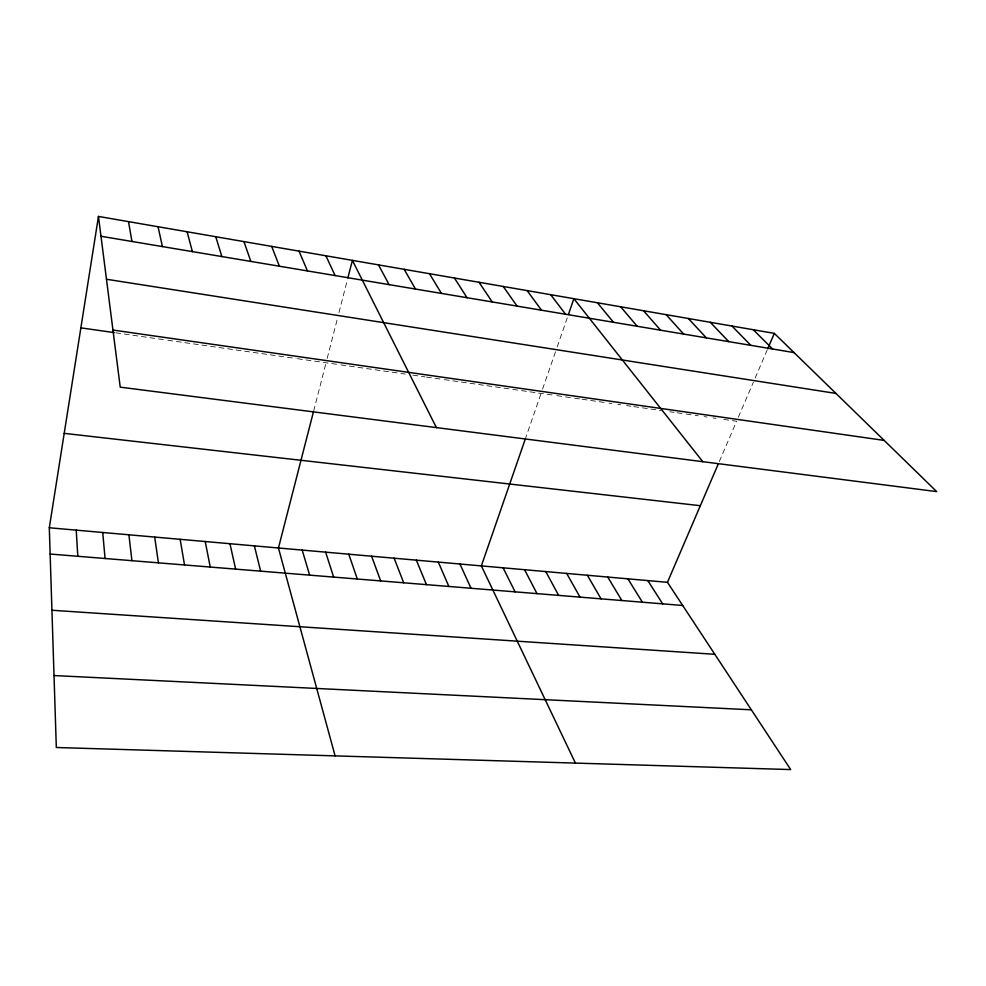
<?xml version="1.0" encoding="UTF-8"?>
<svg xmlns="http://www.w3.org/2000/svg" width="986" height="986" viewBox="0 0 986 986"><rect width="100%" height="100%" fill="white"/><g stroke="black" fill="none" stroke-linecap="round" stroke-linejoin="round"><path stroke-width="0.74" stroke-dasharray="4.93 3.7" d="M313.647 411.051L326.058 362.786M327.179 358.399L337.816 317.061M338.962 312.587L347.491 279.408M525.107 439.559L541.08 393.414M542.571 389.1L555.747 351.078M557.176 346.936L567.431 317.319M719.299 461.559L736.604 421.269L720.446 418.964M738.317 417.251L753.378 382.174M755.128 378.094L767.071 350.301M115.793 332.837L166.338 340.034M167.793 340.244L296.071 358.51M297.525 358.719L339.443 364.684M340.922 364.906L390.69 371.993M392.132 372.19L399.355 373.226M400.797 373.435L405.332 374.076M412.9 375.148L425.003 376.874M426.494 377.096L442.911 379.425M444.403 379.635L485.457 385.489M486.911 385.699L511.352 389.174M512.782 389.384L518.5 390.197M521.52 390.629L555.414 395.46M556.856 395.657L564.017 396.68M565.533 396.89L573.063 397.974M574.579 398.184L580.606 399.047M582.122 399.256L607.462 402.867M608.954 403.077L611.887 403.496M617.754 404.334L620.687 404.753M626.554 405.591L630.954 406.22M633.85 406.626L661.224 410.521M669.79 411.741L674.067 412.358M677.086 412.789L684.629 413.861M686.133 414.071L693.688 415.155M695.192 415.365L698.174 415.796M704.127 416.634L707.098 417.066M713.051 417.916L716.033 418.335"/><path stroke-width="1.48" d="M49.3 527.769L667.448 582.319L790.686 769.573L56.313 747.499L49.3 527.769L98.464 216.427L774.33 333.379L936.7 491.607L120.23 387.153L98.464 216.427M313.277 412.493L278.446 547.994L335.092 755.88M347.861 277.953L352.384 260.366L436.391 427.604M525.107 439.559L481.353 565.902L575.43 763.102M568.429 314.448L573.877 298.696L702.796 461.682M667.448 582.319L718.153 464.221M767.675 348.884L774.33 333.379M54.02 675.546L751.357 709.809M51.938 610.26L714.813 654.297M50.138 554.033L682.682 605.478M64.213 433.359L700.343 505.707M112.946 330.051L884.146 440.397M80.864 327.857L114.29 332.615M106.476 279.26L835.943 393.426M100.991 236.27L794.038 352.594M753.292 329.743L772.58 348.995M731.957 326.046L750.827 345.334M710.314 322.311L728.753 341.637M688.376 318.515L706.358 337.878M666.129 314.657L683.631 334.057M643.562 310.75L660.583 330.199M620.675 306.794L637.178 326.267M597.442 302.776L613.44 322.286M550.681 294.678L565.594 314.251M527.14 290.611L541.499 310.208M503.254 286.47L517.046 306.104M479.036 282.279L492.224 301.938M454.447 278.027L467.031 297.71M647.802 580.594L662.666 603.851M627.909 578.831L642.391 602.199M429.502 273.714L441.457 293.421M607.758 577.056L621.858 600.523M587.36 575.257L601.066 598.835M404.174 269.326L415.476 289.058M566.703 573.433L579.99 597.122M545.776 571.584L558.643 595.384M378.476 264.877L389.1 284.634M524.577 569.711L537 593.634M503.106 567.825L515.086 591.846M325.898 255.781L335.104 275.562M459.957 564.017L471.012 588.26M438.302 562.094L448.876 586.46M298.992 251.122L307.472 270.928M416.351 560.159L426.445 584.636M394.117 558.199L403.705 582.788M271.68 246.401L279.383 266.22M371.586 556.215L380.67 580.914M243.936 241.595L250.851 261.426M348.773 554.194L357.314 579.016M325.639 552.16L333.638 577.093M215.761 236.726L221.85 256.557M302.197 550.089L309.641 575.134M187.13 231.772L192.381 251.615M254.376 545.862L260.637 571.153M229.96 543.717L235.617 569.119M158.056 226.731L162.419 246.586M205.224 541.524L210.24 567.061M128.5 221.616L131.964 241.471M180.142 539.317L184.518 564.966M154.703 537.074L158.413 562.846M128.907 534.794L131.927 560.689M102.741 532.489L105.058 558.507M76.218 530.148L77.808 556.289"/></g></svg>
